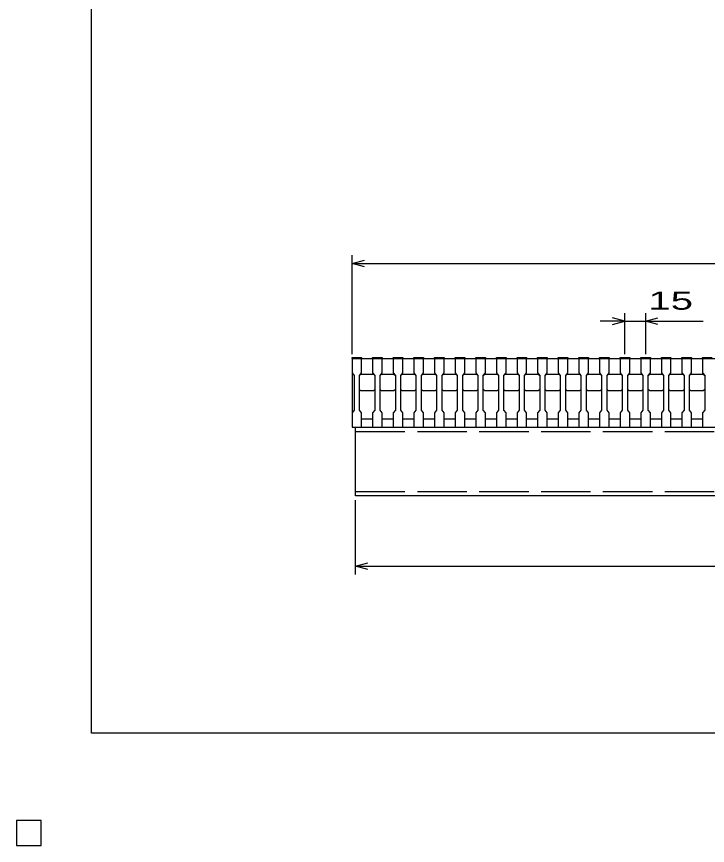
# Model space of a CAD drawing. Units: millimetres, scale not verified. Extents: x -1092 to 1039, y -770 to 632.
# Drawn here: x -1092 to -590, y -770 to -167 of the extents above; entities that cross this region are included whole.
import ezdxf
from ezdxf.enums import TextEntityAlignment as Align

# ---------------------------------------------------------------- set-up
doc = ezdxf.new("R2010")
doc.units = ezdxf.units.MM
doc.header["$LTSCALE"] = 6
doc.linetypes.add('DASHED', pattern=[7.5, 6, -1.5])
for name, color, linetype, lineweight in [('0_2', 150, 'Continuous', 25), ('16', 3, 'Continuous', 25), ('22', 4, 'Continuous', 25), ('24', 2, 'Continuous', 25)]:
    doc.layers.add(name, color=color, linetype=linetype, lineweight=lineweight)
doc.styles.add('ベクトル', font='')
doc.styles.get('ベクトル').set_extended_font_data('ベクトル')

msp = doc.modelspace()

# ---------------------------------------------------------------- linework, layer by layer
at = {"layer": '0_2'}
for p, q in [((-1037.4, -687.9), (-1037.4, 632.1)), ((1038.6, -687.9), (-1037.4, -687.9)), ((-1074, -751.5), (-1092, -751.5)), ((-1092, -751.5), (-1092, -769.5)), ((-1074, -751.5), (-1092, -751.5)), ((-1092, -751.5), (-1092, -769.5)), ((-1074, -751.5), (-1092, -751.5)), ((-1092, -751.5), (-1092, -769.5)), ((-1074, -751.5), (-1092, -751.5)), ((-1092, -751.5), (-1092, -769.5)), ((-1074, -751.5), (-1092, -751.5)), ((-1092, -751.5), (-1092, -769.5)), ((-1074, -769.5), (-1074, -751.5)), ((-1074, -769.5), (-1074, -751.5)), ((-1074, -769.5), (-1074, -751.5)), ((-1074, -769.5), (-1074, -751.5)), ((-1074, -769.5), (-1074, -751.5)), ((-1092, -769.5), (-1074, -769.5)), ((-1092, -769.5), (-1074, -769.5)), ((-1092, -769.5), (-1074, -769.5)), ((-1092, -769.5), (-1074, -769.5)), ((-1092, -769.5), (-1074, -769.5))]:
    msp.add_line(p, q, dxfattribs=at)
at = {"layer": '16'}
for p, q in [((-848, -415.5), (-848, -414.8)), ((-848, -414.8), (-841, -414.8)), ((-848, -415.5), (-848, -426)), ((-841, -415.5), (-848, -415.5)), ((-848, -415.5), (-848, -459.5)), ((-848, -415.5), (-258, -415.5)), ((-841, -414.8), (-841, -415.5)), ((-841, -426), (-841, -415.5)), ((-833, -415.5), (-833, -414.8)), ((-833, -414.8), (-826, -414.8)), ((-833, -415.5), (-833, -426)), ((-826, -415.5), (-833, -415.5)), ((-826, -414.8), (-826, -415.5)), ((-826, -426), (-826, -415.5)), ((-818, -415.5), (-818, -414.8)), ((-818, -414.8), (-811, -414.8)), ((-818, -415.5), (-818, -426)), ((-811, -415.5), (-818, -415.5)), ((-811, -414.8), (-811, -415.5)), ((-811, -426), (-811, -415.5)), ((-803, -415.5), (-803, -414.8)), ((-803, -414.8), (-796, -414.8)), ((-803, -415.5), (-803, -426)), ((-796, -415.5), (-803, -415.5)), ((-796, -414.8), (-796, -415.5)), ((-796, -426), (-796, -415.5)), ((-788, -415.5), (-788, -414.8)), ((-788, -414.8), (-781, -414.8)), ((-788, -415.5), (-788, -426)), ((-781, -415.5), (-788, -415.5)), ((-781, -414.8), (-781, -415.5)), ((-781, -426), (-781, -415.5)), ((-773, -415.5), (-773, -414.8)), ((-773, -414.8), (-766, -414.8)), ((-773, -415.5), (-773, -426)), ((-766, -415.5), (-773, -415.5)), ((-766, -414.8), (-766, -415.5)), ((-766, -426), (-766, -415.5)), ((-758, -415.5), (-758, -414.8)), ((-758, -414.8), (-751, -414.8)), ((-758, -415.5), (-758, -426)), ((-751, -415.5), (-758, -415.5)), ((-751, -414.8), (-751, -415.5)), ((-751, -426), (-751, -415.5)), ((-743, -415.5), (-743, -414.8)), ((-743, -414.8), (-736, -414.8)), ((-743, -415.5), (-743, -426)), ((-736, -415.5), (-743, -415.5)), ((-736, -414.8), (-736, -415.5)), ((-736, -426), (-736, -415.5)), ((-728, -415.5), (-728, -414.8)), ((-728, -414.8), (-721, -414.8)), ((-728, -415.5), (-728, -426)), ((-721, -415.5), (-728, -415.5)), ((-721, -414.8), (-721, -415.5)), ((-721, -426), (-721, -415.5)), ((-713, -415.5), (-713, -414.8)), ((-713, -414.8), (-706, -414.8)), ((-713, -415.5), (-713, -426)), ((-706, -415.5), (-713, -415.5)), ((-706, -414.8), (-706, -415.5)), ((-706, -426), (-706, -415.5)), ((-698, -415.5), (-698, -414.8)), ((-698, -414.8), (-691, -414.8)), ((-698, -415.5), (-698, -426)), ((-691, -415.5), (-698, -415.5)), ((-691, -414.8), (-691, -415.5)), ((-691, -426), (-691, -415.5)), ((-683, -415.5), (-683, -414.8)), ((-683, -414.8), (-676, -414.8)), ((-683, -415.5), (-683, -426)), ((-676, -415.5), (-683, -415.5)), ((-676, -414.8), (-676, -415.5)), ((-676, -426), (-676, -415.5)), ((-668, -415.5), (-668, -414.8)), ((-668, -414.8), (-661, -414.8)), ((-668, -415.5), (-668, -426)), ((-661, -415.5), (-668, -415.5)), ((-661, -414.8), (-661, -415.5)), ((-661, -426), (-661, -415.5)), ((-653, -415.5), (-653, -414.8)), ((-653, -414.8), (-646, -414.8)), ((-653, -415.5), (-653, -426)), ((-646, -415.5), (-653, -415.5)), ((-646, -414.8), (-646, -415.5)), ((-646, -426), (-646, -415.5)), ((-638, -415.5), (-638, -414.8)), ((-638, -414.8), (-631, -414.8)), ((-638, -415.5), (-638, -426)), ((-631, -415.5), (-638, -415.5)), ((-631, -414.8), (-631, -415.5)), ((-631, -426), (-631, -415.5)), ((-623, -415.5), (-623, -414.8)), ((-623, -414.8), (-616, -414.8)), ((-623, -415.5), (-623, -426)), ((-616, -415.5), (-623, -415.5)), ((-616, -414.8), (-616, -415.5)), ((-616, -426), (-616, -415.5)), ((-608, -415.5), (-608, -414.8)), ((-608, -414.8), (-601, -414.8)), ((-608, -415.5), (-608, -426)), ((-601, -415.5), (-608, -415.5)), ((-601, -414.8), (-601, -415.5)), ((-601, -426), (-601, -415.5)), ((-593, -415.5), (-593, -414.8)), ((-593, -414.8), (-586, -414.8)), ((-593, -415.5), (-593, -426)), ((-586, -415.5), (-593, -415.5)), ((-848, -426), (-846.5, -428)), ((-842.5, -428), (-841, -426)), ((-842.5, -428), (-841.5, -427)), ((-841.5, -427), (-832.5, -427)), ((-833, -426), (-831.5, -428)), ((-832.5, -427), (-831.5, -428)), ((-827.5, -428), (-826, -426)), ((-827.5, -428), (-826.5, -427)), ((-826.5, -427), (-817.5, -427)), ((-818, -426), (-816.5, -428)), ((-817.5, -427), (-816.5, -428)), ((-812.5, -428), (-811, -426)), ((-812.5, -428), (-811.5, -427)), ((-811.5, -427), (-802.5, -427)), ((-803, -426), (-801.5, -428)), ((-802.5, -427), (-801.5, -428)), ((-797.5, -428), (-796, -426)), ((-797.5, -428), (-796.5, -427)), ((-796.5, -427), (-787.5, -427)), ((-788, -426), (-786.5, -428)), ((-787.5, -427), (-786.5, -428)), ((-782.5, -428), (-781, -426)), ((-782.5, -428), (-781.5, -427)), ((-781.5, -427), (-772.5, -427)), ((-773, -426), (-771.5, -428)), ((-772.5, -427), (-771.5, -428)), ((-767.5, -428), (-766, -426)), ((-767.5, -428), (-766.5, -427)), ((-766.5, -427), (-757.5, -427)), ((-758, -426), (-756.5, -428)), ((-757.5, -427), (-756.5, -428)), ((-752.5, -428), (-751, -426)), ((-752.5, -428), (-751.5, -427)), ((-751.5, -427), (-742.5, -427)), ((-743, -426), (-741.5, -428)), ((-742.5, -427), (-741.5, -428)), ((-737.5, -428), (-736, -426)), ((-737.5, -428), (-736.5, -427)), ((-736.5, -427), (-727.5, -427)), ((-728, -426), (-726.5, -428)), ((-727.5, -427), (-726.5, -428)), ((-722.5, -428), (-721, -426)), ((-722.5, -428), (-721.5, -427)), ((-721.5, -427), (-712.5, -427)), ((-713, -426), (-711.5, -428)), ((-712.5, -427), (-711.5, -428)), ((-707.5, -428), (-706, -426)), ((-707.5, -428), (-706.5, -427)), ((-706.5, -427), (-697.5, -427)), ((-698, -426), (-696.5, -428)), ((-697.5, -427), (-696.5, -428)), ((-692.5, -428), (-691, -426)), ((-692.5, -428), (-691.5, -427)), ((-691.5, -427), (-682.5, -427)), ((-683, -426), (-681.5, -428)), ((-682.5, -427), (-681.5, -428)), ((-677.5, -428), (-676, -426)), ((-677.5, -428), (-676.5, -427)), ((-676.5, -427), (-667.5, -427)), ((-668, -426), (-666.5, -428)), ((-667.5, -427), (-666.5, -428)), ((-662.5, -428), (-661, -426)), ((-662.5, -428), (-661.5, -427)), ((-661.5, -427), (-652.5, -427)), ((-653, -426), (-651.5, -428)), ((-652.5, -427), (-651.5, -428)), ((-647.5, -428), (-646, -426)), ((-647.5, -428), (-646.5, -427)), ((-646.5, -427), (-637.5, -427)), ((-638, -426), (-636.5, -428)), ((-637.5, -427), (-636.5, -428)), ((-632.5, -428), (-631, -426)), ((-632.5, -428), (-631.5, -427)), ((-631.5, -427), (-622.5, -427)), ((-623, -426), (-621.5, -428)), ((-622.5, -427), (-621.5, -428)), ((-617.5, -428), (-616, -426)), ((-617.5, -428), (-616.5, -427)), ((-616.5, -427), (-607.5, -427)), ((-608, -426), (-606.5, -428)), ((-607.5, -427), (-606.5, -428)), ((-602.5, -428), (-601, -426)), ((-602.5, -428), (-601.5, -427)), ((-601.5, -427), (-592.5, -427)), ((-593, -426), (-591.5, -428)), ((-592.5, -427), (-591.5, -428)), ((-846.5, -428), (-846.5, -453)), ((-842.5, -453), (-842.5, -428)), ((-831.5, -428), (-831.5, -453)), ((-827.5, -453), (-827.5, -428)), ((-816.5, -428), (-816.5, -453)), ((-812.5, -453), (-812.5, -428)), ((-801.5, -428), (-801.5, -453)), ((-797.5, -453), (-797.5, -428)), ((-786.5, -428), (-786.5, -453)), ((-782.5, -453), (-782.5, -428)), ((-771.5, -428), (-771.5, -453)), ((-767.5, -453), (-767.5, -428)), ((-756.5, -428), (-756.5, -453)), ((-752.5, -453), (-752.5, -428)), ((-741.5, -428), (-741.5, -453)), ((-737.5, -453), (-737.5, -428)), ((-726.5, -428), (-726.5, -453)), ((-722.5, -453), (-722.5, -428)), ((-711.5, -428), (-711.5, -453)), ((-707.5, -453), (-707.5, -428)), ((-696.5, -428), (-696.5, -453)), ((-692.5, -453), (-692.5, -428)), ((-681.5, -428), (-681.5, -453)), ((-677.5, -453), (-677.5, -428)), ((-666.5, -428), (-666.5, -453)), ((-662.5, -453), (-662.5, -428)), ((-651.5, -428), (-651.5, -453)), ((-647.5, -453), (-647.5, -428)), ((-636.5, -428), (-636.5, -453)), ((-632.5, -453), (-632.5, -428)), ((-621.5, -428), (-621.5, -453)), ((-617.5, -453), (-617.5, -428)), ((-606.5, -428), (-606.5, -453)), ((-602.5, -453), (-602.5, -428)), ((-591.5, -428), (-591.5, -453)), ((-841.5, -439), (-842.5, -438)), ((-832.5, -439), (-841.5, -439)), ((-831.5, -438), (-832.5, -439)), ((-826.5, -439), (-827.5, -438)), ((-817.5, -439), (-826.5, -439)), ((-816.5, -438), (-817.5, -439)), ((-811.5, -439), (-812.5, -438)), ((-802.5, -439), (-811.5, -439)), ((-801.5, -438), (-802.5, -439)), ((-796.5, -439), (-797.5, -438)), ((-787.5, -439), (-796.5, -439)), ((-786.5, -438), (-787.5, -439)), ((-781.5, -439), (-782.5, -438)), ((-772.5, -439), (-781.5, -439)), ((-771.5, -438), (-772.5, -439)), ((-766.5, -439), (-767.5, -438)), ((-757.5, -439), (-766.5, -439)), ((-756.5, -438), (-757.5, -439)), ((-751.5, -439), (-752.5, -438)), ((-742.5, -439), (-751.5, -439)), ((-741.5, -438), (-742.5, -439)), ((-736.5, -439), (-737.5, -438)), ((-727.5, -439), (-736.5, -439)), ((-726.5, -438), (-727.5, -439)), ((-721.5, -439), (-722.5, -438)), ((-712.5, -439), (-721.5, -439)), ((-711.5, -438), (-712.5, -439)), ((-706.5, -439), (-707.5, -438)), ((-697.5, -439), (-706.5, -439)), ((-696.5, -438), (-697.5, -439)), ((-691.5, -439), (-692.5, -438)), ((-682.5, -439), (-691.5, -439)), ((-681.5, -438), (-682.5, -439)), ((-676.5, -439), (-677.5, -438)), ((-667.5, -439), (-676.5, -439)), ((-666.5, -438), (-667.5, -439)), ((-661.5, -439), (-662.5, -438)), ((-652.5, -439), (-661.5, -439)), ((-651.5, -438), (-652.5, -439)), ((-646.5, -439), (-647.5, -438)), ((-637.5, -439), (-646.5, -439)), ((-636.5, -438), (-637.5, -439)), ((-631.5, -439), (-632.5, -438)), ((-622.5, -439), (-631.5, -439)), ((-621.5, -438), (-622.5, -439)), ((-616.5, -439), (-617.5, -438)), ((-607.5, -439), (-616.5, -439)), ((-606.5, -438), (-607.5, -439)), ((-601.5, -439), (-602.5, -438)), ((-592.5, -439), (-601.5, -439)), ((-591.5, -438), (-592.5, -439)), ((-846.5, -453), (-848, -455)), ((-848, -455), (-848, -465.5)), ((-841, -455), (-842.5, -453)), ((-841, -465.5), (-841, -455)), ((-831.5, -453), (-833, -455)), ((-833, -455), (-833, -465.5)), ((-826, -455), (-827.5, -453)), ((-826, -465.5), (-826, -455)), ((-816.5, -453), (-818, -455)), ((-818, -455), (-818, -465.5)), ((-811, -455), (-812.5, -453)), ((-811, -465.5), (-811, -455)), ((-801.5, -453), (-803, -455)), ((-803, -455), (-803, -465.5)), ((-796, -455), (-797.5, -453)), ((-796, -465.5), (-796, -455)), ((-786.5, -453), (-788, -455)), ((-788, -455), (-788, -465.5)), ((-781, -455), (-782.5, -453)), ((-781, -465.5), (-781, -455)), ((-771.5, -453), (-773, -455)), ((-773, -455), (-773, -465.5)), ((-766, -455), (-767.5, -453)), ((-766, -465.5), (-766, -455)), ((-756.5, -453), (-758, -455)), ((-758, -455), (-758, -465.5)), ((-751, -455), (-752.5, -453)), ((-751, -465.5), (-751, -455)), ((-741.5, -453), (-743, -455)), ((-743, -455), (-743, -465.5)), ((-736, -455), (-737.5, -453)), ((-736, -465.5), (-736, -455)), ((-726.5, -453), (-728, -455)), ((-728, -455), (-728, -465.5)), ((-721, -455), (-722.5, -453)), ((-721, -465.5), (-721, -455)), ((-711.5, -453), (-713, -455)), ((-713, -455), (-713, -465.5)), ((-706, -455), (-707.5, -453)), ((-706, -465.5), (-706, -455)), ((-696.5, -453), (-698, -455)), ((-698, -455), (-698, -465.5)), ((-691, -455), (-692.5, -453)), ((-691, -465.5), (-691, -455)), ((-681.5, -453), (-683, -455)), ((-683, -455), (-683, -465.5)), ((-676, -455), (-677.5, -453)), ((-676, -465.5), (-676, -455)), ((-666.5, -453), (-668, -455)), ((-668, -455), (-668, -465.5)), ((-661, -455), (-662.5, -453)), ((-661, -465.5), (-661, -455)), ((-651.5, -453), (-653, -455)), ((-653, -455), (-653, -465.5)), ((-646, -455), (-647.5, -453)), ((-646, -465.5), (-646, -455)), ((-636.5, -453), (-638, -455)), ((-638, -455), (-638, -465.5)), ((-631, -455), (-632.5, -453)), ((-631, -465.5), (-631, -455)), ((-621.5, -453), (-623, -455)), ((-623, -455), (-623, -465.5)), ((-616, -455), (-617.5, -453)), ((-616, -465.5), (-616, -455)), ((-606.5, -453), (-608, -455)), ((-608, -455), (-608, -465.5)), ((-601, -455), (-602.5, -453)), ((-601, -465.5), (-601, -455)), ((-591.5, -453), (-593, -455)), ((-593, -455), (-593, -465.5)), ((-841, -459.5), (-833, -459.5)), ((-826, -459.5), (-818, -459.5)), ((-811, -459.5), (-803, -459.5)), ((-796, -459.5), (-788, -459.5)), ((-781, -459.5), (-773, -459.5)), ((-766, -459.5), (-758, -459.5)), ((-751, -459.5), (-743, -459.5)), ((-736, -459.5), (-728, -459.5)), ((-721, -459.5), (-713, -459.5)), ((-706, -459.5), (-698, -459.5)), ((-691, -459.5), (-683, -459.5)), ((-676, -459.5), (-668, -459.5)), ((-661, -459.5), (-653, -459.5)), ((-646, -459.5), (-638, -459.5)), ((-631, -459.5), (-623, -459.5)), ((-616, -459.5), (-608, -459.5)), ((-601, -459.5), (-593, -459.5)), ((-848, -465.5), (-841, -465.5)), ((-845.5, -465.5), (-260.5, -465.5)), ((-845.5, -515.5), (-845.5, -465.5)), ((-833, -465.5), (-826, -465.5)), ((-818, -465.5), (-811, -465.5)), ((-803, -465.5), (-796, -465.5)), ((-788, -465.5), (-781, -465.5)), ((-773, -465.5), (-766, -465.5)), ((-758, -465.5), (-751, -465.5)), ((-743, -465.5), (-736, -465.5)), ((-728, -465.5), (-721, -465.5)), ((-713, -465.5), (-706, -465.5)), ((-698, -465.5), (-691, -465.5)), ((-683, -465.5), (-676, -465.5)), ((-668, -465.5), (-661, -465.5)), ((-653, -465.5), (-646, -465.5)), ((-638, -465.5), (-631, -465.5)), ((-623, -465.5), (-616, -465.5)), ((-608, -465.5), (-601, -465.5)), ((-593, -465.5), (-586, -465.5)), ((-260.5, -515.5), (-845.5, -515.5)), ((-1074, -751.5), (-1092, -751.5)), ((-1092, -751.5), (-1092, -769.5)), ((-1074, -751.5), (-1092, -751.5)), ((-1092, -751.5), (-1092, -769.5)), ((-1074, -751.5), (-1092, -751.5)), ((-1092, -751.5), (-1092, -769.5)), ((-1074, -751.5), (-1092, -751.5)), ((-1092, -751.5), (-1092, -769.5)), ((-1074, -751.5), (-1092, -751.5)), ((-1092, -751.5), (-1092, -769.5)), ((-1074, -769.5), (-1074, -751.5)), ((-1074, -769.5), (-1074, -751.5)), ((-1074, -769.5), (-1074, -751.5)), ((-1074, -769.5), (-1074, -751.5)), ((-1074, -769.5), (-1074, -751.5)), ((-1092, -769.5), (-1074, -769.5)), ((-1092, -769.5), (-1074, -769.5)), ((-1092, -769.5), (-1074, -769.5)), ((-1092, -769.5), (-1074, -769.5)), ((-1092, -769.5), (-1074, -769.5))]:
    msp.add_line(p, q, dxfattribs=at)
at = {"layer": '16', "linetype": 'DASHED'}
for p, q in [((-845.5, -468.7), (-260.5, -468.7)), ((-845.5, -512.3), (-260.5, -512.3))]:
    msp.add_line(p, q, dxfattribs=at)
at = {"layer": '22'}
for p, q in [((-848, -412.5), (-848, -340.5)), ((-848, -346.5), (-839, -344.1)), ((-839, -348.9), (-848, -346.5)), ((-848, -346.5), (-258, -346.5)), ((-649.5, -412.5), (-649.5, -382.5)), ((-634.5, -382.5), (-634.5, -412.5)), ((-649.5, -388.5), (-667.5, -388.5)), ((-649.5, -388.5), (-658.5, -386.1)), ((-658.5, -390.9), (-649.5, -388.5)), ((-649.5, -388.5), (-634.5, -388.5)), ((-634.5, -388.5), (-625.5, -386.1)), ((-625.5, -390.9), (-634.5, -388.5)), ((-634.5, -388.5), (-592.5, -388.5)), ((-845.5, -572.5), (-845.5, -518.5)), ((-845.5, -566.5), (-836.5, -564.1)), ((-836.5, -568.9), (-845.5, -566.5)), ((-845.5, -566.5), (-260.5, -566.5))]:
    msp.add_line(p, q, dxfattribs=at)
at = {"layer": '22', "color": 2}
for p, q in [((-1074, -751.5), (-1092, -751.5)), ((-1092, -751.5), (-1092, -769.5)), ((-1074, -751.5), (-1092, -751.5)), ((-1092, -751.5), (-1092, -769.5)), ((-1074, -751.5), (-1092, -751.5)), ((-1092, -751.5), (-1092, -769.5)), ((-1074, -769.5), (-1074, -751.5)), ((-1074, -769.5), (-1074, -751.5)), ((-1074, -769.5), (-1074, -751.5)), ((-1092, -769.5), (-1074, -769.5)), ((-1092, -769.5), (-1074, -769.5)), ((-1092, -769.5), (-1074, -769.5))]:
    msp.add_line(p, q, dxfattribs=at)
at = {"layer": '24', "color": 4}
for p, q in [((-1074, -751.5), (-1092, -751.5)), ((-1092, -751.5), (-1092, -769.5)), ((-1074, -751.5), (-1092, -751.5)), ((-1092, -751.5), (-1092, -769.5)), ((-1074, -751.5), (-1092, -751.5)), ((-1092, -751.5), (-1092, -769.5)), ((-1074, -769.5), (-1074, -751.5)), ((-1074, -769.5), (-1074, -751.5)), ((-1074, -769.5), (-1074, -751.5)), ((-1092, -769.5), (-1074, -769.5)), ((-1092, -769.5), (-1074, -769.5)), ((-1092, -769.5), (-1074, -769.5))]:
    msp.add_line(p, q, dxfattribs=at)

# ---------------------------------------------------------------- texts
at = {"layer": '22', "color": 2, "style": 'ベクトル', "width": 1.65}
msp.add_text(' 15 ', height=13.2, dxfattribs=at).set_placement((-640.5, -373.5), align=Align.MIDDLE_LEFT)

doc.saveas('drawing.dxf')
